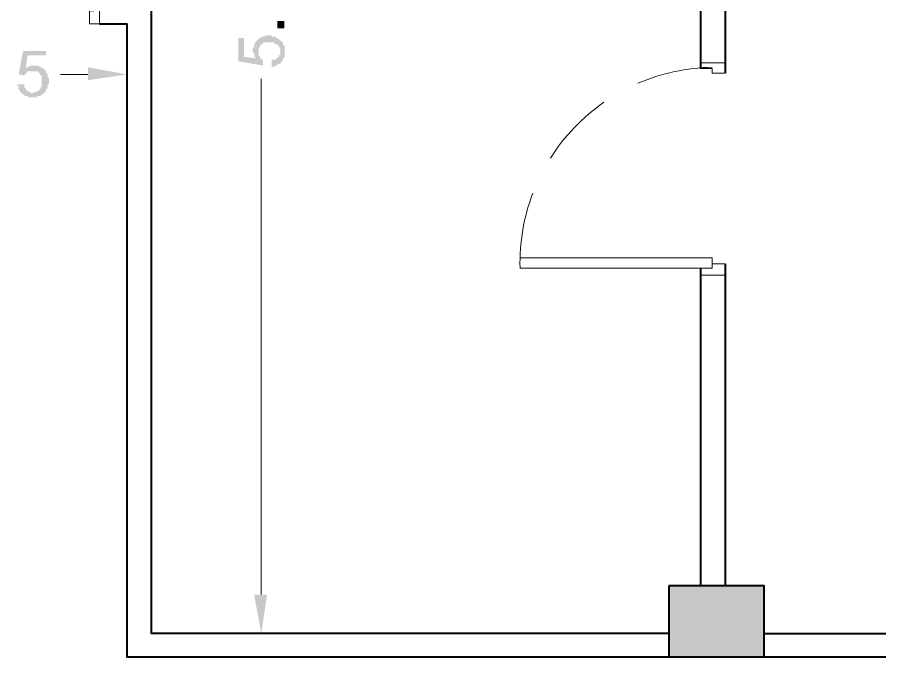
# Model space of a CAD drawing. Header units: inches. Extents: x -11 to 213, y -78 to 40.
# Drawn here: x -0.18 to 3.43, y 23.293 to 25.97 of the extents above; entities that cross this region are included whole.
import ezdxf

# ---------------------------------------------------------------- set-up
doc = ezdxf.new("R2010")
doc.units = ezdxf.units.IN
doc.header["$MEASUREMENT"] = 0
doc.layers.add('PDF_0', color=7, linetype='Continuous')

msp = doc.modelspace()

# ---------------------------------------------------------------- hatches: boundary and pattern name
at = {"layer": 'PDF_0'}
for points in [[(0.81812, 25.79794), (0.81812, 25.79794), (0.81812, 25.79794), (0.81812, 25.80399), (0.81207, 25.80399), (0.81207, 25.81003), (0.81207, 25.81003), (0.81207, 25.81003), (0.81207, 25.81608), (0.81207, 25.81608), (0.81207, 25.82213), (0.80602, 25.82213), (0.80602, 25.82213), (0.80602, 25.82818), (0.80602, 25.82818), (0.80602, 25.83423), (0.80602, 25.83423), (0.80602, 25.84027), (0.80602, 25.84027), (0.80602, 25.84027), (0.81207, 25.84632), (0.81207, 25.84632), (0.81207, 25.85237), (0.81207, 25.85237), (0.81207, 25.85237), (0.81207, 25.85842), (0.81207, 25.85842), (0.81812, 25.86446), (0.81812, 25.86446), (0.81812, 25.86446), (0.81812, 25.87051), (0.82417, 25.87051), (0.82417, 25.87051), (0.82417, 25.87656), (0.82417, 25.87656), (0.83021, 25.87656), (0.83021, 25.88261), (0.83021, 25.88261), (0.83626, 25.88261), (0.83626, 25.88261), (0.84231, 25.88261), (0.84231, 25.88866), (0.84231, 25.88866), (0.84836, 25.88866), (0.84836, 25.88866), (0.85441, 25.88866), (0.85441, 25.88866), (0.85441, 25.88866), (0.86045, 25.8947), (0.86045, 25.8947), (0.8665, 25.8947), (0.8665, 25.8947), (0.87255, 25.8947), (0.87255, 25.8947), (0.87255, 25.8947), (0.8786, 25.8947), (0.8786, 25.8947), (0.88464, 25.8947), (0.88464, 25.88866), (0.89069, 25.88866), (0.89069, 25.88866), (0.89069, 25.88866), (0.89674, 25.88866), (0.89674, 25.88866), (0.90279, 25.88866), (0.90279, 25.88866), (0.90279, 25.88261), (0.90884, 25.88261), (0.90884, 25.88261), (0.90884, 25.88261), (0.91488, 25.87656), (0.91488, 25.87656), (0.92093, 25.87656), (0.92093, 25.87656), (0.92093, 25.87656), (0.92093, 25.87051), (0.92698, 25.87051), (0.92698, 25.87051), (0.92698, 25.86446), (0.92698, 25.86446), (0.93303, 25.86446), (0.93303, 25.85842), (0.93303, 25.85842), (0.93303, 25.85842), (0.93303, 25.85237), (0.93908, 25.85237), (0.93908, 25.84632), (0.93908, 25.84632), (0.93908, 25.84632), (0.93908, 25.84027), (0.93908, 25.84027), (0.93908, 25.83423), (0.93908, 25.83423), (0.93908, 25.82818), (0.93908, 25.82818), (0.93908, 25.82818), (0.93908, 25.82213), (0.93908, 25.82213), (0.93908, 25.81608), (0.93908, 25.81608), (0.93908, 25.81003), (0.93908, 25.81003), (0.93908, 25.80399), (0.93908, 25.80399), (0.93908, 25.80399), (0.93303, 25.79794), (0.93303, 25.79794), (0.93303, 25.79189), (0.93303, 25.79189), (0.93303, 25.79189), (0.92698, 25.78584), (0.92698, 25.78584), (0.92698, 25.78584), (0.92698, 25.77979), (0.92093, 25.77979), (0.92093, 25.77979), (0.92093, 25.77375), (0.92093, 25.77375), (0.91488, 25.77375), (0.91488, 25.77375), (0.90884, 25.77375), (0.90884, 25.7677), (0.90884, 25.7677), (0.90279, 25.7677), (0.90279, 25.7677), (0.89674, 25.7677), (0.89674, 25.7677), (0.89674, 25.76165), (0.89069, 25.76165), (0.89069, 25.76165), (0.88464, 25.76165), (0.88464, 25.78584), (0.88464, 25.79189), (0.89069, 25.79189), (0.89069, 25.79189), (0.89674, 25.79189), (0.89674, 25.79189), (0.90279, 25.79189), (0.90279, 25.79189), (0.90279, 25.79794), (0.90884, 25.79794), (0.90884, 25.79794), (0.90884, 25.79794), (0.91488, 25.80399), (0.91488, 25.80399), (0.91488, 25.80399), (0.91488, 25.81003), (0.91488, 25.81003), (0.92093, 25.81003), (0.92093, 25.81608), (0.92093, 25.81608), (0.92093, 25.82213), (0.92093, 25.82213), (0.92093, 25.82818), (0.92093, 25.82818), (0.92093, 25.82818), (0.92093, 25.83423), (0.92093, 25.83423), (0.92093, 25.83423), (0.92093, 25.84027), (0.92093, 25.84027), (0.91488, 25.84632), (0.91488, 25.84632), (0.91488, 25.84632), (0.91488, 25.85237), (0.90884, 25.85237), (0.90884, 25.85237), (0.90884, 25.85842), (0.90279, 25.85842), (0.90279, 25.85842), (0.90279, 25.85842), (0.89674, 25.85842), (0.89674, 25.86446), (0.89674, 25.86446), (0.89069, 25.86446), (0.89069, 25.86446), (0.88464, 25.86446), (0.88464, 25.86446), (0.8786, 25.86446), (0.8786, 25.86446), (0.87255, 25.86446), (0.87255, 25.86446), (0.87255, 25.86446), (0.8665, 25.86446), (0.8665, 25.86446), (0.86045, 25.86446), (0.86045, 25.86446), (0.85441, 25.86446), (0.85441, 25.86446), (0.85441, 25.86446), (0.84836, 25.86446), (0.84836, 25.85842), (0.84836, 25.85842), (0.84231, 25.85842), (0.84231, 25.85842), (0.84231, 25.85237), (0.84231, 25.85237), (0.83626, 25.85237), (0.83626, 25.85237), (0.83626, 25.84632), (0.83626, 25.84632), (0.83021, 25.84027), (0.83021, 25.84027), (0.83021, 25.84027), (0.83021, 25.83423), (0.83021, 25.83423), (0.83021, 25.82818), (0.83021, 25.82818), (0.83021, 25.82818), (0.83021, 25.82213), (0.83021, 25.82213), (0.83021, 25.81608), (0.83021, 25.81608), (0.83021, 25.81003), (0.83021, 25.81003), (0.83021, 25.81003), (0.83626, 25.80399), (0.83626, 25.80399), (0.83626, 25.79794), (0.83626, 25.79794), (0.84231, 25.79794), (0.84231, 25.79794), (0.84231, 25.79189), (0.84836, 25.79189), (0.84836, 25.79189), (0.84836, 25.7677), (0.74554, 25.78584), (0.74554, 25.88261), (0.76973, 25.88261), (0.76973, 25.80399)], [(-0.14353, 25.7556), (-0.14353, 25.7556), (-0.14353, 25.7556), (-0.13748, 25.76165), (-0.13748, 25.76165), (-0.13144, 25.76165), (-0.13144, 25.76165), (-0.13144, 25.76165), (-0.12539, 25.7677), (-0.12539, 25.7677), (-0.11934, 25.7677), (-0.11934, 25.7677), (-0.11329, 25.7677), (-0.11329, 25.7677), (-0.11329, 25.7677), (-0.10725, 25.7677), (-0.10725, 25.7677), (-0.1012, 25.7677), (-0.1012, 25.7677), (-0.1012, 25.7677), (-0.09515, 25.7677), (-0.09515, 25.7677), (-0.0891, 25.7677), (-0.0891, 25.76165), (-0.08305, 25.76165), (-0.08305, 25.76165), (-0.08305, 25.76165), (-0.07701, 25.76165), (-0.07701, 25.7556), (-0.07701, 25.7556), (-0.07096, 25.7556), (-0.07096, 25.7556), (-0.06491, 25.74955), (-0.06491, 25.74955), (-0.06491, 25.74955), (-0.06491, 25.74955), (-0.05886, 25.74351), (-0.05886, 25.74351), (-0.05886, 25.74351), (-0.05886, 25.73746), (-0.05886, 25.73746), (-0.05281, 25.73141), (-0.05281, 25.73141), (-0.05281, 25.73141), (-0.05281, 25.72536), (-0.05281, 25.72536), (-0.05281, 25.71932), (-0.05281, 25.71932), (-0.04677, 25.71327), (-0.04677, 25.71327), (-0.04677, 25.71327), (-0.04677, 25.70722), (-0.04677, 25.70722), (-0.04677, 25.70722), (-0.04677, 25.70117), (-0.04677, 25.70117), (-0.04677, 25.69512), (-0.04677, 25.69512), (-0.04677, 25.68908), (-0.05281, 25.68908), (-0.05281, 25.68303), (-0.05281, 25.68303), (-0.05281, 25.68303), (-0.05281, 25.67698), (-0.05281, 25.67698), (-0.05281, 25.67093), (-0.05886, 25.67093), (-0.05886, 25.67093), (-0.05886, 25.66488), (-0.05886, 25.66488), (-0.05886, 25.65884), (-0.06491, 25.65884), (-0.06491, 25.65884), (-0.06491, 25.65279), (-0.06491, 25.65279), (-0.07096, 25.65279), (-0.07096, 25.65279), (-0.07096, 25.64674), (-0.07701, 25.64674), (-0.07701, 25.64674), (-0.07701, 25.64674), (-0.08305, 25.64069), (-0.08305, 25.64069), (-0.08305, 25.64069), (-0.0891, 25.64069), (-0.0891, 25.64069), (-0.09515, 25.64069), (-0.09515, 25.63465), (-0.09515, 25.63465), (-0.1012, 25.63465), (-0.1012, 25.63465), (-0.10725, 25.63465), (-0.10725, 25.63465), (-0.11329, 25.63465), (-0.11329, 25.63465), (-0.11329, 25.63465), (-0.11934, 25.63465), (-0.11934, 25.63465), (-0.12539, 25.63465), (-0.12539, 25.63465), (-0.13144, 25.63465), (-0.13144, 25.63465), (-0.13144, 25.63465), (-0.13748, 25.64069), (-0.13748, 25.64069), (-0.14353, 25.64069), (-0.14353, 25.64069), (-0.14353, 25.64069), (-0.14958, 25.64069), (-0.14958, 25.64674), (-0.15563, 25.64674), (-0.15563, 25.64674), (-0.15563, 25.64674), (-0.16168, 25.65279), (-0.16168, 25.65279), (-0.16168, 25.65279), (-0.16168, 25.65279), (-0.16772, 25.65884), (-0.16772, 25.65884), (-0.16772, 25.65884), (-0.16772, 25.66488), (-0.17377, 25.66488), (-0.17377, 25.67093), (-0.17377, 25.67093), (-0.17377, 25.67093), (-0.17377, 25.67698), (-0.17377, 25.67698), (-0.17377, 25.68303), (-0.17982, 25.68303), (-0.17982, 25.68908), (-0.17982, 25.68908), (-0.15563, 25.68908), (-0.14958, 25.68908), (-0.14958, 25.68303), (-0.14958, 25.68303), (-0.14958, 25.67698), (-0.14958, 25.67698), (-0.14958, 25.67698), (-0.14353, 25.67093), (-0.14353, 25.67093), (-0.14353, 25.67093), (-0.14353, 25.66488), (-0.14353, 25.66488), (-0.13748, 25.66488), (-0.13748, 25.66488), (-0.13748, 25.65884), (-0.13144, 25.65884), (-0.13144, 25.65884), (-0.13144, 25.65884), (-0.12539, 25.65884), (-0.12539, 25.65279), (-0.11934, 25.65279), (-0.11934, 25.65279), (-0.11329, 25.65279), (-0.11329, 25.65279), (-0.11329, 25.65279), (-0.10725, 25.65279), (-0.10725, 25.65279), (-0.10725, 25.65884), (-0.1012, 25.65884), (-0.1012, 25.65884), (-0.09515, 25.65884), (-0.09515, 25.65884), (-0.09515, 25.65884), (-0.0891, 25.66488), (-0.0891, 25.66488), (-0.0891, 25.66488), (-0.08305, 25.67093), (-0.08305, 25.67093), (-0.08305, 25.67093), (-0.08305, 25.67698), (-0.07701, 25.67698), (-0.07701, 25.67698), (-0.07701, 25.68303), (-0.07701, 25.68303), (-0.07701, 25.68908), (-0.07701, 25.68908), (-0.07701, 25.68908), (-0.07701, 25.69512), (-0.07701, 25.69512), (-0.07701, 25.70117), (-0.07701, 25.70117), (-0.07701, 25.70722), (-0.07701, 25.70722), (-0.07701, 25.71327), (-0.07701, 25.71327), (-0.07701, 25.71932), (-0.07701, 25.71932), (-0.07701, 25.71932), (-0.07701, 25.72536), (-0.07701, 25.72536), (-0.08305, 25.72536), (-0.08305, 25.73141), (-0.08305, 25.73141), (-0.08305, 25.73141), (-0.08305, 25.73141), (-0.0891, 25.73746), (-0.0891, 25.73746), (-0.0891, 25.73746), (-0.09515, 25.74351), (-0.09515, 25.74351), (-0.1012, 25.74351), (-0.1012, 25.74351), (-0.1012, 25.74351), (-0.10725, 25.74351), (-0.10725, 25.74351), (-0.11329, 25.74351), (-0.11329, 25.74351), (-0.11329, 25.74351), (-0.11934, 25.74351), (-0.11934, 25.74351), (-0.12539, 25.74351), (-0.12539, 25.74351), (-0.13144, 25.74351), (-0.13144, 25.74351), (-0.13144, 25.74351), (-0.13748, 25.74351), (-0.13748, 25.73746), (-0.13748, 25.73746), (-0.14353, 25.73746), (-0.14353, 25.73746), (-0.14353, 25.73141), (-0.14958, 25.73141), (-0.14958, 25.73141), (-0.14958, 25.72536), (-0.17377, 25.73141), (-0.15563, 25.82818), (-0.05886, 25.82818), (-0.05886, 25.81003), (-0.13748, 25.81003)]]:
    msp.add_hatch(color=256, dxfattribs=at).paths.add_polyline_path(points)

# ---------------------------------------------------------------- linework, layer by layer
at = {"layer": 'PDF_0', "lineweight": 40}
for points in [[(2.54721, 23.38988), (0.38207, 23.38988), (0.38207, 28.63944), (2.60164, 28.63944)], [(2.68026, 28.39148), (2.68026, 25.7546)], [(2.78308, 28.39148), (2.78308, 25.73646)], [(0.16435, 25.94209), (0.27926, 25.94209), (0.27926, 23.29312), (4.29505, 23.29312)], [(2.68026, 24.92), (2.68026, 23.58946)], [(2.78308, 24.93814), (2.78308, 23.58946)], [(2.94637, 23.38988), (4.25271, 23.38988)]]:
    msp.add_lwpolyline(points, dxfattribs=at)
at = {"layer": 'PDF_0', "lineweight": 13}
for points in [[(0.14016, 26.03885), (0.14016, 25.99652), (0.12201, 25.99652), (0.12201, 25.94209), (0.16435, 25.94209), (0.16435, 26.03885)], [(2.68026, 25.7546), (2.72865, 25.7546), (2.72865, 25.73646), (2.78308, 25.73646), (2.78308, 25.77879), (2.68026, 25.77879)], [(2.68026, 24.92), (2.72865, 24.92), (2.72865, 24.93814), (2.78308, 24.93814), (2.78308, 24.88976), (2.68026, 24.88976)]]:
    msp.add_lwpolyline(points, close=True, dxfattribs=at)
at = {"layer": 'PDF_0', "lineweight": 5}
for points in [[(0.27926, 25.85742), (0.27926, 25.60341)], [(0.11597, 25.73041), (0.00106, 25.73041)], [(0.84171, 23.55318), (0.84171, 25.71227)], [(0.79333, 23.38988), (0.96872, 23.38988)]]:
    msp.add_lwpolyline(points, dxfattribs=at)
at = {"layer": 'PDF_0', "lineweight": 13}
for points in [[(2.78308, 25.77879), (2.68026, 25.77879)], [(2.78308, 25.73646), (2.72865, 25.73646)], [(1.92428, 24.96233), (2.72865, 24.96233), (2.72865, 24.92), (1.92428, 24.92)]]:
    msp.add_lwpolyline(points, dxfattribs=at)
at = {"layer": 'PDF_0', "lineweight": 40}
msp.add_lwpolyline([(2.54721, 23.58946), (2.54721, 23.29312), (2.94637, 23.29312), (2.94637, 23.58946)], close=True, dxfattribs=at)
at = {"layer": 'PDF_0', "lineweight": 5}
for centre, radius, start, end in [((2.74377, 24.94115), 0.81951, 91.01648, 113.40063), ((2.74378, 24.94115), 0.81951, 124.81593, 147.65049), ((2.74375, 24.94117), 0.81947, 159.07087, 181.45582)]:
    msp.add_arc(centre, radius, start, end, dxfattribs=at)
msp.add_solid([(0.93848, 25.95418), (0.93848, 25.92394), (0.90824, 25.95418), (0.90824, 25.92394)], dxfattribs=at)
at = {"layer": 'PDF_0'}
for points in [[(0.11597, 25.76065), (0.11597, 25.70622), (0.27926, 25.73041)], [(0.81147, 23.55318), (0.8659, 23.55318), (0.84171, 23.38988)]]:
    msp.add_solid(points, dxfattribs=at)
at = {"layer": 'PDF_0', "color": 9, "true_color": 0x00007f}
for points in [[(2.94637, 23.29312), (2.94637, 23.58946), (2.54721, 23.29312)], [(2.94637, 23.58946), (2.54721, 23.29312), (2.54721, 23.58946)]]:
    msp.add_solid(points, dxfattribs=at)

doc.saveas('drawing.dxf')
